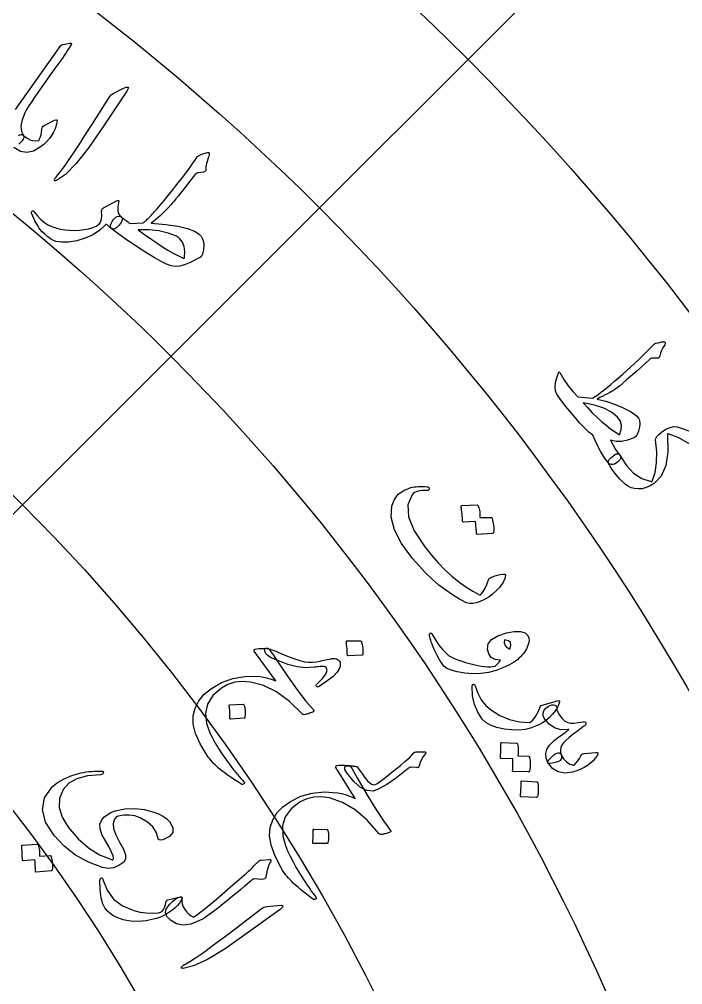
# Model space of a CAD drawing. Header units: millimetres. Extents: x -65 to 65, y -65 to 84.
# Drawn here: x 28 to 42.08, y 17.87 to 38.38 of the extents above; entities that cross this region are included whole.
import ezdxf

# ---------------------------------------------------------------- set-up
doc = ezdxf.new("R2010")
doc.units = ezdxf.units.MM
for name, color, linetype in [('ENGRAVE', 7, 'Continuous'), ('ENGRAVE_FINE', 8, 'Continuous'), ('GUIDE', 3, 'Continuous'), ('TEXT', 5, 'Continuous')]:
    doc.layers.add(name, color=color, linetype=linetype)

msp = doc.modelspace()

# ---------------------------------------------------------------- linework, layer by layer
at = {"layer": 'ENGRAVE'}
for radius in [57.525, 48.6086, 39.6922, 30.7759]:
    msp.add_circle((0, 0), radius, dxfattribs=at)
at = {"layer": 'ENGRAVE_FINE'}
for points in [[(40.6763, 40.6763), (34.3715, 34.3715)], [(34.3715, 34.3715), (28.0667, 28.0667)], [(28.0667, 28.0667), (21.7618, 21.7618)]]:
    msp.add_lwpolyline(points, dxfattribs=at)
for radius in [53.0668, 44.1504, 35.2341]:
    msp.add_circle((0, 0), radius, dxfattribs=at)
at = {"layer": 'GUIDE'}
msp.add_circle((0, 0), 59.475, dxfattribs=at)
at = {"layer": 'TEXT'}
for points in [[(27.9149, 36.46), (28.8622, 37.8023), (28.876, 37.8188), (28.8888, 37.831), (28.9007, 37.8388), (28.9116, 37.8421), (29.0731, 37.8736), (29.0948, 37.8744), (29.1056, 37.8681), (29.1057, 37.8546), (29.0949, 37.834), (29.0702, 37.7956), (29.0432, 37.7537), (29.0139, 37.7085), (28.9823, 37.66), (28.9481, 37.6083), (28.9107, 37.5539), (28.8703, 37.4967), (28.8269, 37.4366), (28.6753, 37.2245), (28.5417, 37.0359), (28.4261, 36.8709), (28.3286, 36.7294), (28.2491, 36.6118), (28.1876, 36.5184), (28.1441, 36.449), (28.1187, 36.4039), (28.0577, 36.2432), (28.0317, 36.1068), (28.0407, 35.9948), (28.0848, 35.9069), (28.0848, 35.9069), (28.0931, 35.8869), (28.0907, 35.862), (28.0777, 35.8323), (28.054, 35.7976), (27.9892, 35.7237)], [(27.9805, 35.9091), (28.0038, 35.9262), (28.0277, 35.9332), (28.0417, 35.932), (28.0554, 35.9277), (28.0688, 35.92), (28.082, 35.9092), (28.1623, 35.8502), (28.2429, 35.8127), (28.324, 35.7966), (28.4055, 35.8019), (28.4103, 35.8036), (28.4145, 35.8075), (28.4182, 35.8136), (28.4213, 35.8218), (28.442, 35.8707), (28.4579, 35.9246), (28.4689, 35.9834), (28.4752, 36.0472), (28.4789, 36.0702), (28.4882, 36.09), (28.503, 36.1066), (28.5234, 36.12), (28.5234, 36.12), (28.7428, 36.2329), (28.7699, 36.2429), (28.7879, 36.2399), (28.7968, 36.2239), (28.7965, 36.1949), (28.7795, 36.1208), (28.7548, 36.0491), (28.7226, 35.9796), (28.6829, 35.9123), (28.6351, 35.8471), (28.579, 35.7837), (28.5145, 35.722), (28.4416, 35.6621), (28.2982, 35.5776), (28.1572, 35.5479), (28.0182, 35.5728), (27.8811, 35.6522)], [(42.3083, 29.3092), (41.983, 29.4916), (41.7705, 29.5704), (41.7628, 29.5705), (41.7578, 29.5674), (41.7555, 29.5613), (41.7558, 29.552), (41.7634, 29.1888), (41.7201, 28.8968), (41.6273, 28.6758), (41.4862, 28.5253), (41.394, 28.469), (41.3058, 28.4295), (41.2217, 28.4068), (41.1416, 28.4009), (41.0618, 28.4088), (40.9898, 28.4278), (40.9257, 28.458), (40.8694, 28.4994), (40.749, 28.6128), (40.6477, 28.7269), (40.5656, 28.8417), (40.5026, 28.9575), (40.4987, 28.9777), (40.5034, 28.9992), (40.5166, 29.0219), (40.5384, 29.0458), (40.5654, 29.0703), (40.5892, 29.0911), (40.6097, 29.108), (40.6271, 29.1212), (40.6533, 29.1375), (40.6769, 29.147), (40.6979, 29.1498), (40.7164, 29.1458), (40.728, 29.141), (40.7384, 29.133), (40.7477, 29.1217), (40.7559, 29.1072), (40.7559, 29.1072), (40.8869, 28.8971), (41.0399, 28.7363), (41.2155, 28.6246), (41.4142, 28.5617), (41.4207, 28.5612), (41.4265, 28.5623), (41.4318, 28.565), (41.4365, 28.5692), (41.497, 28.7533), (41.5289, 28.9602), (41.5319, 29.1901), (41.5056, 29.4427), (41.5105, 29.4761), (41.5336, 29.5145), (41.575, 29.5579), (41.6345, 29.6062), (41.727, 29.6689), (41.8132, 29.7092), (41.8933, 29.7268), (41.9672, 29.7218), (42.2972, 29.6074)]]:
    msp.add_lwpolyline(points, dxfattribs=at)
for points in [[(30.1966, 36.9092), (30.2669, 36.9383), (30.3042, 36.9381), (30.3085, 36.9088), (30.2797, 36.8504), (29.7816, 36.1104), (29.4734, 35.6582), (29.2046, 35.3156), (28.9761, 35.0819), (28.7883, 34.9566), (28.768, 34.9505), (28.7538, 34.9498), (28.7459, 34.9546), (28.7442, 34.9648), (28.7461, 34.977), (28.7514, 34.9905), (28.7601, 35.0053), (28.7722, 35.0215), (28.8719, 35.1427), (28.972, 35.2759), (29.0725, 35.4211), (29.1734, 35.5783), (29.2004, 35.6188), (29.2723, 35.7292), (29.389, 35.9095), (29.5501, 36.1598), (29.9015, 36.7197), (29.9221, 36.7479), (29.9438, 36.7717), (29.9668, 36.791), (29.9909, 36.8058)], [(31.9902, 35.5514), (32.0031, 35.5523), (32.0132, 35.5515), (32.0204, 35.5489), (32.0248, 35.5446), (32.0281, 35.5374), (32.0293, 35.5284), (32.0282, 35.5178), (32.025, 35.5054), (32.01, 35.4531), (31.9965, 35.4042), (31.9845, 35.3589), (31.974, 35.317), (31.9656, 35.2788), (31.9596, 35.2445), (31.9562, 35.214), (31.9552, 35.1873), (31.9533, 35.1664), (31.9446, 35.1505), (31.929, 35.1396), (31.9065, 35.1337), (31.7902, 35.1168), (31.7726, 35.1116), (31.756, 35.1026), (31.7402, 35.0897), (31.7253, 35.0729), (31.6196, 34.938), (31.526, 34.8194), (31.4448, 34.7173), (31.3758, 34.6316), (31.3192, 34.5618), (31.2749, 34.5078), (31.243, 34.4695), (31.2234, 34.4469), (31.1635, 34.382), (31.1054, 34.3215), (31.0492, 34.2654), (30.9949, 34.2138), (30.9426, 34.1664), (30.8925, 34.1231), (30.8447, 34.084), (30.7991, 34.0489), (31.1083, 34.0224), (31.3641, 33.9842), (31.5662, 33.9353), (31.7143, 33.8764), (31.7731, 33.8424), (31.8206, 33.8064), (31.8569, 33.7685), (31.882, 33.7287), (31.9059, 33.6605), (31.9143, 33.5807), (31.9071, 33.4893), (31.8843, 33.3865), (31.8755, 33.3651), (31.8609, 33.3449), (31.8405, 33.3259), (31.8143, 33.308), (31.7113, 33.2523), (31.6072, 33.205), (31.5021, 33.1662), (31.3959, 33.1358), (31.3143, 33.1288), (31.2221, 33.143), (31.1191, 33.1783), (31.0053, 33.2345), (30.8615, 33.3185), (30.7206, 33.4037), (30.5826, 33.4901), (30.4475, 33.5776), (30.3156, 33.6664), (30.1872, 33.7566), (30.0622, 33.8481), (29.9407, 33.941), (29.9311, 33.9561), (29.9291, 33.9778), (29.9347, 34.0061), (29.9478, 34.041), (29.9673, 34.0808), (29.99, 34.1161), (30.0158, 34.1468), (30.0447, 34.1729), (30.0746, 34.1916), (30.1032, 34.1999), (30.1305, 34.1979), (30.1565, 34.1856), (30.1854, 34.1628), (30.213, 34.1416), (30.2395, 34.1222), (30.2647, 34.1043), (30.2884, 34.0878), (30.3102, 34.0723), (30.3303, 34.0578), (30.3485, 34.0443), (30.6295, 34.0554), (30.6365, 34.0605), (30.6452, 34.0675), (30.6556, 34.0763), (30.6676, 34.0869), (30.6813, 34.0994), (30.6967, 34.1138), (30.7137, 34.13), (30.7324, 34.1481), (30.7524, 34.168), (30.7735, 34.1897), (30.7956, 34.2132), (30.8187, 34.2386), (30.8429, 34.2654), (30.8681, 34.2935), (30.8944, 34.3227), (30.9218, 34.3531), (30.9523, 34.3877), (30.9883, 34.4297), (31.0296, 34.4791), (31.0763, 34.5358), (31.1281, 34.5995), (31.1847, 34.6699), (31.2459, 34.747), (31.312, 34.8308), (31.458, 35.0171), (31.572, 35.166), (31.6539, 35.2772), (31.7038, 35.3507), (31.7345, 35.3993), (31.7585, 35.4356), (31.7759, 35.4595), (31.7866, 35.4712), (31.8151, 35.4858), (31.8425, 35.499), (31.8689, 35.5106), (31.8942, 35.5207), (31.9189, 35.5296), (31.9431, 35.5377), (31.9669, 35.545), (31.9902, 35.5514)], [(29.784, 34.3764), (30.0584, 34.5221), (30.0829, 34.5314), (30.0994, 34.532), (30.1078, 34.5241), (30.1081, 34.5076), (30.0975, 34.4495), (30.091, 34.3975), (30.0884, 34.3515), (30.09, 34.3116), (30.098, 34.275), (30.1122, 34.2415), (30.1326, 34.2108), (30.1592, 34.1832), (30.1809, 34.1507), (30.1813, 34.1105), (30.1603, 34.0624), (30.1181, 34.0067), (30.0675, 33.9576), (30.0216, 33.93), (29.9802, 33.9236), (29.9434, 33.9386), (29.9209, 33.9566), (29.8986, 33.9756), (29.8766, 33.9956), (29.8549, 34.0165), (29.8501, 34.0188), (29.8439, 34.0188), (29.8363, 34.0165), (29.8271, 34.0119), (29.6997, 33.8956), (29.555, 33.801), (29.3932, 33.7279), (29.2144, 33.6759), (29.0405, 33.6464), (28.8932, 33.6408), (28.7724, 33.6593), (28.6778, 33.7021), (28.6015, 33.7572), (28.5354, 33.8121), (28.4796, 33.8671), (28.4341, 33.9222), (28.4141, 33.9519), (28.3935, 33.9846), (28.3721, 34.0201), (28.35, 34.0586), (28.3276, 34.1002), (28.3053, 34.1451), (28.2833, 34.1934), (28.2613, 34.245), (28.2554, 34.2575), (28.2525, 34.2688), (28.2525, 34.2787), (28.2554, 34.2875), (28.2611, 34.2978), (28.2673, 34.3047), (28.2742, 34.3081), (28.2816, 34.3082), (28.2901, 34.3068), (28.2978, 34.303), (28.3048, 34.297), (28.311, 34.2887), (28.3813, 34.2004), (28.4536, 34.1256), (28.5279, 34.0641), (28.6042, 34.016), (28.6874, 33.9774), (28.7745, 33.9464), (28.8654, 33.9227), (28.9604, 33.9066), (29.0593, 33.8975), (29.1623, 33.8951), (29.2694, 33.8996), (29.3806, 33.9107), (29.4728, 33.9288), (29.5557, 33.9542), (29.6294, 33.9871), (29.6938, 34.0274), (29.7223, 34.0699), (29.7404, 34.131), (29.748, 34.2109), (29.745, 34.3095), (29.7465, 34.3289), (29.7534, 34.3465), (29.766, 34.3624), (29.784, 34.3764)], [(31.3984, 33.7252), (31.3844, 33.7372), (31.3692, 33.7485), (31.3528, 33.7592), (31.3351, 33.7692), (31.1565, 33.8389), (30.9613, 33.8855), (30.7496, 33.9088), (30.5217, 33.9086), (30.6574, 33.8074), (30.7883, 33.7134), (30.9144, 33.6267), (31.0358, 33.5474), (31.1528, 33.4756), (31.2656, 33.4116), (31.3741, 33.3554), (31.4785, 33.3071), (31.4889, 33.3033), (31.4965, 33.3038), (31.5015, 33.3088), (31.5038, 33.3181), (31.5128, 33.4411), (31.4982, 33.55), (31.46, 33.6447), (31.3984, 33.7252)], [(40.1769, 29.5438), (40.1386, 29.57), (40.0969, 29.6035), (40.0517, 29.6444), (40.0029, 29.6925), (39.9504, 29.7477), (39.8936, 29.8096), (39.8327, 29.8783), (39.7674, 29.9537), (39.6033, 30.1518), (39.4837, 30.3056), (39.409, 30.4158), (39.3797, 30.4827), (39.3749, 30.5694), (39.3839, 30.6625), (39.4067, 30.7619), (39.4432, 30.8679), (39.4513, 30.8821), (39.4594, 30.8877), (39.4676, 30.8847), (39.4759, 30.8731), (39.5599, 30.7267), (39.6511, 30.5925), (39.7495, 30.4705), (39.8552, 30.3607), (40.17, 30.3294), (40.2206, 30.3627), (40.2765, 30.4023), (40.3377, 30.4481), (40.4043, 30.5003), (40.476, 30.5583), (40.5526, 30.6219), (40.6342, 30.691), (40.7206, 30.7656), (40.8098, 30.8438), (40.8971, 30.9215), (40.9823, 30.9989), (41.0656, 31.0758), (41.1468, 31.1522), (41.2257, 31.228), (41.3022, 31.3031), (41.3765, 31.3776), (41.483, 31.4877), (41.5105, 31.4958), (41.5371, 31.5031), (41.5628, 31.5094), (41.5878, 31.5148), (41.6118, 31.5195), (41.6347, 31.5237), (41.6565, 31.5272), (41.6772, 31.5302), (41.6862, 31.5299), (41.6944, 31.5275), (41.7017, 31.5228), (41.7082, 31.5159), (41.7129, 31.5056), (41.713, 31.4934), (41.7086, 31.4793), (41.6995, 31.4633), (41.6609, 31.3994), (41.6312, 31.3398), (41.6104, 31.2843), (41.5986, 31.2331), (41.5923, 31.2089), (41.5805, 31.1914), (41.5631, 31.1807), (41.5402, 31.1767), (41.4379, 31.1787), (41.4213, 31.1784), (41.4059, 31.1744), (41.3918, 31.1666), (41.379, 31.1552), (41.1048, 30.9062), (40.8905, 30.7168), (40.7365, 30.5866), (40.6428, 30.5155), (40.6101, 30.494), (40.573, 30.4717), (40.5316, 30.4483), (40.4859, 30.424), (40.4362, 30.3984), (40.3826, 30.3711), (40.3253, 30.3422), (40.2641, 30.3117), (40.4525, 30.2638), (40.6318, 30.2046), (40.8017, 30.1342), (40.9623, 30.0527), (41.0404, 30.0042), (41.0998, 29.956), (41.1404, 29.9081), (41.1622, 29.8607), (41.173, 29.788), (41.1671, 29.7109), (41.1445, 29.6294), (41.1051, 29.5435), (41.0934, 29.527), (41.0774, 29.5116), (41.0573, 29.4972), (41.033, 29.4837), (40.9079, 29.4349), (40.7858, 29.4109), (40.6666, 29.4115), (40.5504, 29.4367), (40.6047, 29.3302), (40.6573, 29.2393), (40.7083, 29.1641), (40.7578, 29.1046), (40.7688, 29.0871), (40.7704, 29.0674), (40.7628, 29.0455), (40.7459, 29.0214), (40.7055, 28.9799), (40.6673, 28.9498), (40.6315, 28.9311), (40.5979, 28.9238), (40.5688, 28.9233), (40.5464, 28.9252), (40.5307, 28.9295), (40.5218, 28.9361), (40.4245, 29.0636), (40.3347, 29.2073), (40.2522, 29.3673), (40.1769, 29.5438)], [(40.7005, 29.9247), (40.5734, 30.0303), (40.4088, 30.1171), (40.207, 30.1849), (39.9681, 30.2332), (40.0656, 30.1237), (40.1628, 30.0212), (40.2598, 29.9258), (40.3568, 29.8373), (40.4533, 29.7558), (40.5493, 29.6815), (40.6448, 29.6143), (40.7397, 29.5542), (40.7759, 29.6621), (40.7813, 29.7599), (40.7562, 29.8475), (40.7005, 29.9247)], [(38.3155, 26.5369), (38.3044, 26.4992), (38.2895, 26.4614), (38.2708, 26.4235), (38.2483, 26.3856), (38.2222, 26.3477), (38.1926, 26.3099), (38.1596, 26.2724), (38.1232, 26.235), (38.046, 26.1658), (37.9638, 26.1054), (37.8767, 26.0538), (37.7847, 26.0108), (37.6969, 25.9811), (37.6191, 25.9669), (37.5515, 25.9684), (37.494, 25.9855), (37.3444, 26.0621), (37.1965, 26.1503), (37.0504, 26.2501), (36.9059, 26.3615), (36.7631, 26.4847), (36.6225, 26.62), (36.4837, 26.7674), (36.3467, 26.9269), (36.1146, 27.2442), (35.9637, 27.5348), (35.8946, 27.8006), (35.908, 28.0423), (35.9596, 28.1781), (36.0435, 28.288), (36.16, 28.3719), (36.3091, 28.4294), (36.3448, 28.4373), (36.3826, 28.4436), (36.4225, 28.4483), (36.4645, 28.4514), (36.5085, 28.4529), (36.5547, 28.4528), (36.6029, 28.4511), (36.6532, 28.4478), (36.6685, 28.4454), (36.6809, 28.4403), (36.6903, 28.4322), (36.6967, 28.4213), (36.6994, 28.4126), (36.6991, 28.4034), (36.6958, 28.3936), (36.6895, 28.3833), (36.6823, 28.3751), (36.6736, 28.3698), (36.6632, 28.3673), (36.6512, 28.3675), (36.6029, 28.3697), (36.5554, 28.3684), (36.5089, 28.3637), (36.4632, 28.3557), (36.4232, 28.3433), (36.3885, 28.3263), (36.359, 28.3048), (36.3348, 28.2788), (36.2423, 28.0636), (36.2579, 27.8078), (36.3803, 27.5105), (36.6085, 27.1701), (36.7491, 26.9943), (36.8909, 26.8324), (37.0341, 26.6842), (37.1788, 26.5499), (37.3254, 26.4291), (37.4742, 26.3218), (37.6252, 26.2279), (37.7785, 26.1474), (37.8315, 26.2023), (37.8802, 26.2775), (37.9246, 26.3732), (37.9646, 26.4894), (37.9711, 26.4967), (37.9858, 26.5064), (38.0088, 26.5186), (38.0401, 26.5331), (38.0438, 26.5338), (38.0469, 26.5345), (38.0493, 26.5354), (38.0511, 26.5364), (38.0958, 26.553), (38.1481, 26.5683), (38.2081, 26.582), (38.2757, 26.5943), (38.2985, 26.5948), (38.3128, 26.5854), (38.3184, 26.5661), (38.3155, 26.5369)], [(38.0094, 27.7981), (38.0158, 27.797), (38.0218, 27.7934), (38.0275, 27.7871), (38.0328, 27.7784), (38.0436, 27.7409), (38.0525, 27.7037), (38.0596, 27.6665), (38.065, 27.6295), (38.0684, 27.5924), (38.07, 27.5547), (38.0696, 27.5165), (38.0673, 27.4779), (38.0647, 27.4688), (38.0597, 27.4621), (38.0525, 27.4578), (38.043, 27.4558), (37.7161, 27.4377), (37.7103, 27.4394), (37.7061, 27.4452), (37.7035, 27.455), (37.7024, 27.4687), (37.7031, 27.4792), (37.7028, 27.4952), (37.7015, 27.5167), (37.6992, 27.5438), (37.696, 27.5769), (37.6918, 27.6161), (37.6867, 27.6615), (37.6807, 27.7131), (37.4256, 27.6988), (37.4165, 27.7), (37.4103, 27.7057), (37.407, 27.7159), (37.4066, 27.7305), (37.4063, 27.7431), (37.4053, 27.7627), (37.4037, 27.7892), (37.4013, 27.8227), (37.398, 27.8635), (37.3935, 27.9121), (37.3876, 27.9683), (37.3805, 28.0323), (37.3814, 28.0402), (37.3842, 28.0455), (37.389, 28.0482), (37.3957, 28.0483), (37.7161, 28.0614), (37.7225, 28.0604), (37.7285, 28.0568), (37.7342, 28.0507), (37.7396, 28.0419), (37.7502, 28.0111), (37.759, 27.9801), (37.7659, 27.9489), (37.7709, 27.9175), (37.7743, 27.886), (37.7762, 27.8546), (37.7766, 27.8233), (37.7756, 27.7921)], [(38.342, 25.3468), (38.5067, 25.376), (38.6375, 25.3759), (38.7342, 25.3466), (38.7967, 25.2881), (38.8175, 25.2396), (38.8221, 25.1827), (38.8103, 25.1174), (38.7823, 25.044), (38.7636, 25.0053), (38.7426, 24.9685), (38.7193, 24.9335), (38.6938, 24.9004), (38.6662, 24.8683), (38.6367, 24.8367), (38.6053, 24.8055), (38.5721, 24.7747), (38.4924, 24.7147), (38.3903, 24.657), (38.2659, 24.6013), (38.1192, 24.5476), (37.9592, 24.5045), (37.7949, 24.4803), (37.6263, 24.4751), (37.4534, 24.4884), (37.2927, 24.5151), (37.1654, 24.5489), (37.0715, 24.5902), (37.0109, 24.6392), (36.9654, 24.7001), (36.9188, 24.7738), (36.8709, 24.8605), (36.8216, 24.9601), (36.798, 25.0115), (36.7773, 25.0599), (36.7594, 25.1053), (36.7443, 25.1475), (36.7317, 25.1866), (36.7209, 25.2225), (36.7121, 25.2552), (36.7051, 25.2847), (36.7034, 25.3039), (36.7055, 25.3192), (36.7114, 25.3307), (36.7209, 25.3383), (36.7341, 25.3408), (36.7458, 25.3373), (36.7561, 25.3281), (36.7648, 25.313), (36.8304, 25.1934), (36.9044, 25.0832), (36.9869, 24.9825), (37.0779, 24.8912), (37.11, 24.8657), (37.1501, 24.8404), (37.1981, 24.8153), (37.2541, 24.7905), (37.3181, 24.7658), (37.3901, 24.7413), (37.4701, 24.7168), (37.558, 24.6924), (37.6469, 24.6701), (37.7296, 24.652), (37.8062, 24.6383), (37.8767, 24.6289), (37.941, 24.6242), (37.9994, 24.6245), (38.0517, 24.63), (38.0981, 24.6405), (38.1496, 24.685), (38.1862, 24.721), (38.2079, 24.7484), (38.2146, 24.7672), (38.1022, 24.7811), (38.0184, 24.8247), (37.9631, 24.8979), (37.9362, 25.0011), (37.9519, 25.1114), (38.0246, 25.2059), (38.1545, 25.2845), (38.342, 25.3468)], [(35.2391, 25.1761), (35.2448, 25.175), (35.2502, 25.1716), (35.2552, 25.1659), (35.2599, 25.1579), (35.2772, 25.09), (35.2876, 25.0218), (35.291, 24.9535), (35.2876, 24.8851), (35.2853, 24.8771), (35.2814, 24.8715), (35.2758, 24.8683), (35.2684, 24.8675), (34.9779, 24.8543), (34.9697, 24.8557), (34.9642, 24.861), (34.9614, 24.8702), (34.9612, 24.8833), (34.961, 24.8947), (34.9603, 24.9124), (34.959, 24.9363), (34.9572, 24.9665), (34.9546, 25.0034), (34.951, 25.0472), (34.9462, 25.0981), (34.9404, 25.1559), (34.9404, 25.1641), (34.9424, 25.1696), (34.9463, 25.1725), (34.9522, 25.1726)], [(38.4107, 24.9977), (38.4358, 25.0778), (38.4257, 25.1371), (38.3804, 25.1757), (38.3, 25.1932), (38.2938, 25.1318), (38.3101, 25.0788), (38.3491, 25.0341), (38.4107, 24.9977)], [(33.4543, 24.7712), (33.6878, 24.428), (33.8957, 24.1359), (34.0794, 23.8954), (34.2401, 23.7071), (34.2452, 23.7014), (34.2485, 23.6957), (34.2501, 23.69), (34.2499, 23.6844), (34.2481, 23.6791), (34.2446, 23.6744), (34.2395, 23.6702), (34.2328, 23.6667), (34.205, 23.6552), (34.1793, 23.6449), (34.1557, 23.6358), (34.1343, 23.6279), (34.1149, 23.6213), (34.0976, 23.6158), (34.0824, 23.6115), (34.0694, 23.6085), (34.047, 23.6057), (34.0281, 23.6072), (34.0125, 23.6131), (34.0003, 23.6232), (33.732, 23.8883), (33.4587, 24.0891), (33.1817, 24.2259), (32.902, 24.299), (32.7294, 24.3118), (32.5693, 24.2945), (32.4217, 24.2476), (32.2863, 24.1714), (32.1042, 24.0112), (31.9915, 23.8326), (31.9477, 23.6359), (31.9722, 23.421), (32.0032, 23.3233), (32.0441, 23.2212), (32.0948, 23.1145), (32.1554, 23.0032), (32.2254, 22.8872), (32.3046, 22.7665), (32.393, 22.641), (32.4904, 22.5106), (32.5261, 22.4649), (32.5616, 22.4203), (32.5967, 22.3766), (32.6316, 22.3338), (32.6661, 22.2924), (32.6998, 22.2525), (32.7329, 22.2143), (32.7652, 22.1776), (32.7742, 22.1658), (32.7768, 22.1548), (32.773, 22.1446), (32.7628, 22.1352), (32.749, 22.1272), (32.7369, 22.1232), (32.7265, 22.1231), (32.7178, 22.127), (32.6374, 22.1771), (32.5625, 22.2252), (32.4931, 22.2714), (32.4292, 22.3157), (32.3708, 22.3578), (32.3179, 22.3975), (32.2703, 22.4349), (32.2283, 22.47), (32.1911, 22.5046), (32.1556, 22.5388), (32.1219, 22.5725), (32.0898, 22.6058), (32.0597, 22.639), (32.0318, 22.6726), (32.006, 22.7065), (31.9824, 22.7408), (31.8358, 22.9855), (31.7374, 23.2073), (31.6877, 23.4069), (31.6871, 23.5848), (31.7297, 23.7482), (31.8086, 23.8996), (31.9242, 24.0391), (32.0766, 24.1663), (32.2916, 24.2898), (32.5269, 24.3742), (32.7826, 24.4187), (33.0589, 24.4228), (33.1511, 24.4121), (33.246, 24.3927), (33.3436, 24.3647), (33.444, 24.3279), (32.986, 24.956), (32.9811, 24.9758), (32.988, 24.9908), (33.0065, 25.001), (33.0367, 25.0065), (33.0843, 25.0097), (33.1272, 25.0123), (33.1654, 25.0144), (33.199, 25.016), (33.2278, 25.017), (33.2516, 25.0172), (33.2704, 25.0166), (33.2842, 25.0154), (33.2983, 24.9997), (33.3314, 24.9538), (33.3835, 24.8776), (33.4543, 24.7712)], [(33.2016, 25.018), (33.2311, 25.0161), (33.2621, 25.0119), (33.2947, 25.0053), (33.3288, 24.9963), (33.3646, 24.9849), (33.4022, 24.9714), (33.4417, 24.9557), (33.4831, 24.9377), (33.6684, 24.8589), (33.8246, 24.7981), (33.9518, 24.7558), (34.05, 24.7323), (34.1373, 24.7221), (34.2225, 24.7208), (34.3056, 24.7284), (34.3867, 24.7451), (34.4259, 24.7552), (34.4636, 24.7643), (34.4997, 24.7726), (34.5341, 24.78), (34.5666, 24.7864), (34.5966, 24.7917), (34.6241, 24.796), (34.6491, 24.7993), (34.6953, 24.8001), (34.7344, 24.7921), (34.7663, 24.7754), (34.7911, 24.7501), (34.8065, 24.719), (34.8122, 24.6827), (34.8084, 24.6412), (34.7949, 24.5944), (34.7456, 24.5133), (34.6569, 24.4212), (34.5286, 24.318), (34.3609, 24.2037), (34.3447, 24.1948), (34.3305, 24.1922), (34.3182, 24.196), (34.3079, 24.2062), (34.3017, 24.2198), (34.302, 24.234), (34.3088, 24.2488), (34.3221, 24.2642), (34.4342, 24.3743), (34.5035, 24.4679), (34.5302, 24.5451), (34.5143, 24.6057), (34.5034, 24.6164), (34.4881, 24.6244), (34.4682, 24.6297), (34.4439, 24.6322), (34.4307, 24.6317), (34.4148, 24.6306), (34.396, 24.629), (34.3743, 24.6269), (34.3499, 24.6243), (34.3225, 24.6211), (34.2924, 24.6174), (34.2594, 24.6131), (34.0821, 24.6008), (33.894, 24.621), (33.6949, 24.6733), (33.4846, 24.7573), (33.4824, 24.7582), (33.4759, 24.761), (33.465, 24.7655), (33.4498, 24.7718), (33.4302, 24.78), (33.4063, 24.7899), (33.3781, 24.8016), (33.3455, 24.8151), (33.2843, 24.8493), (33.24, 24.8944), (33.2125, 24.9506), (33.2016, 25.018)], [(37.6088, 24.2022), (37.6092, 24.2155), (37.6113, 24.2269), (37.6152, 24.2362), (37.621, 24.2436), (37.6267, 24.2481), (37.6336, 24.2507), (37.6418, 24.2515), (37.6511, 24.2504), (37.658, 24.2475), (37.6641, 24.2419), (37.6691, 24.2336), (37.6733, 24.2226), (37.7303, 24.0634), (37.8036, 23.9256), (37.8933, 23.8093), (37.9997, 23.7141), (38.2005, 23.5886), (38.405, 23.5012), (38.6135, 23.452), (38.8263, 23.4412), (38.8301, 23.4415), (38.8333, 23.4418), (38.8361, 23.4421), (38.8384, 23.4423), (38.8403, 23.4425), (38.8422, 23.443), (38.8439, 23.4436), (38.8455, 23.4445), (38.902, 23.4919), (38.9568, 23.5651), (39.0096, 23.6641), (39.0604, 23.7891), (39.0647, 23.7951), (39.0689, 23.7995), (39.073, 23.8023), (39.0771, 23.8035), (39.4476, 23.9056), (39.4654, 23.9028), (39.4679, 23.8807), (39.4552, 23.8392), (39.427, 23.7785), (39.3788, 23.6957), (39.3182, 23.6167), (39.2452, 23.5415), (39.1599, 23.4701), (39.1084, 23.4353), (39.0398, 23.3992), (38.954, 23.3616), (38.8512, 23.3226), (38.7336, 23.2923), (38.6004, 23.2789), (38.4518, 23.2822), (38.2877, 23.302), (38.132, 23.3354), (38.0034, 23.3813), (37.9018, 23.4398), (37.8272, 23.5112), (37.7307, 23.6594), (37.6623, 23.8237), (37.6217, 24.0045), (37.6088, 24.2022)], [(32.7473, 23.8289), (32.7529, 23.8281), (32.7581, 23.825), (32.7629, 23.8198), (32.7674, 23.8123), (32.7827, 23.7479), (32.7913, 23.6831), (32.7932, 23.6179), (32.7883, 23.5523), (32.7859, 23.5446), (32.7819, 23.5391), (32.7764, 23.5358), (32.7692, 23.5348), (32.4847, 23.5107), (32.4768, 23.5117), (32.4715, 23.5165), (32.469, 23.5252), (32.4691, 23.5378), (32.4691, 23.5487), (32.4688, 23.5655), (32.4682, 23.5884), (32.4671, 23.6172), (32.4654, 23.6524), (32.4628, 23.6942), (32.4593, 23.7427), (32.4549, 23.7978), (32.4551, 23.8057), (32.4572, 23.8111), (32.4611, 23.8139), (32.4668, 23.8143)], [(40.0241, 23.4335), (40.0268, 23.4163), (40.0228, 23.3999), (40.0119, 23.3843), (39.9943, 23.3695), (39.9818, 23.3597), (39.9644, 23.3462), (39.942, 23.329), (39.9147, 23.3082), (39.8827, 23.2838), (39.8461, 23.256), (39.8049, 23.2247), (39.7592, 23.19), (39.6726, 23.1227), (39.6034, 23.0615), (39.5517, 23.0063), (39.5174, 22.9571), (39.496, 22.9091), (39.4863, 22.859), (39.4882, 22.8068), (39.5017, 22.7526), (39.5122, 22.7008), (39.5032, 22.6591), (39.4748, 22.6275), (39.4271, 22.6061), (39.3448, 22.5837), (39.2831, 22.573), (39.2418, 22.574), (39.2209, 22.5867), (39.1803, 22.6841), (39.1726, 22.7786), (39.1979, 22.8702), (39.2562, 22.959), (39.2777, 22.9818), (39.3009, 23.0054), (39.3261, 23.0299), (39.3531, 23.0552), (39.3824, 23.0812), (39.4145, 23.1074), (39.4492, 23.1339), (39.4867, 23.1607), (39.5234, 23.1863), (39.5559, 23.2092), (39.5843, 23.2293), (39.6084, 23.2468), (39.6281, 23.2611), (39.6431, 23.2719), (39.6533, 23.2791), (39.6588, 23.2827), (39.6613, 23.2844), (39.6626, 23.286), (39.6627, 23.2874), (39.6616, 23.2886), (39.6591, 23.2895), (39.6551, 23.2899), (39.6494, 23.29), (39.6421, 23.2897), (39.4923, 23.2864), (39.36, 23.3239), (39.2447, 23.402), (39.1464, 23.5209), (39.1194, 23.5803), (39.1156, 23.6369), (39.1351, 23.6909), (39.1779, 23.7422), (39.2234, 23.7777), (39.2658, 23.8018), (39.305, 23.8144), (39.3411, 23.8156), (39.3711, 23.8083), (39.3923, 23.7957), (39.4045, 23.7776), (39.4078, 23.7542), (39.4067, 23.7315), (39.4075, 23.7126), (39.4102, 23.6976), (39.4148, 23.6863), (39.4657, 23.5944), (39.5211, 23.5227), (39.5813, 23.4711), (39.6462, 23.4396), (39.6973, 23.4289), (39.7686, 23.4284), (39.8601, 23.4381), (39.9719, 23.458), (39.9901, 23.4605), (40.0049, 23.4572), (40.0162, 23.4482), (40.0241, 23.4335)], [(38.8106, 22.723), (38.8168, 22.7215), (38.8223, 22.7175), (38.8271, 22.7111), (38.8312, 22.7022), (38.8373, 22.6653), (38.8416, 22.6287), (38.8442, 22.5923), (38.8449, 22.5563), (38.8439, 22.5202), (38.8409, 22.4838), (38.836, 22.4471), (38.8291, 22.41), (38.8254, 22.4015), (38.8197, 22.3954), (38.8121, 22.3918), (38.8026, 22.3907), (38.4795, 22.3989), (38.474, 22.401), (38.4706, 22.4069), (38.4692, 22.4165), (38.4698, 22.4299), (38.4717, 22.4399), (38.4734, 22.4553), (38.4747, 22.4762), (38.4757, 22.5025), (38.4765, 22.5345), (38.4771, 22.5726), (38.4776, 22.6168), (38.4779, 22.667), (38.2258, 22.6732), (38.2171, 22.6751), (38.2117, 22.6811), (38.2097, 22.6911), (38.2111, 22.7052), (38.2122, 22.7174), (38.2136, 22.7363), (38.2152, 22.762), (38.217, 22.7945), (38.2186, 22.8341), (38.22, 22.8812), (38.221, 22.9359), (38.2217, 22.9981), (38.2235, 23.0056), (38.2269, 23.0105), (38.2319, 23.0127), (38.2385, 23.0123), (38.5544, 22.9999), (38.5606, 22.9984), (38.5661, 22.9944), (38.5709, 22.9881), (38.5751, 22.9792), (38.5818, 22.9487), (38.5867, 22.9181), (38.5897, 22.8875), (38.5909, 22.8568), (38.5905, 22.8262), (38.5886, 22.7958), (38.5852, 22.7656), (38.5805, 22.7356)], [(35.5891, 22.1397), (35.664, 22.1948), (35.7421, 22.2536), (35.8236, 22.3163), (35.9083, 22.3828), (35.9967, 22.4535), (36.0887, 22.5288), (36.1845, 22.6088), (36.2841, 22.6934), (36.3748, 22.7973), (36.3893, 22.8069), (36.4044, 22.8139), (36.4201, 22.8183), (36.4365, 22.8202), (36.4453, 22.8206), (36.4571, 22.8208), (36.4719, 22.8206), (36.4898, 22.8201), (36.5108, 22.8195), (36.535, 22.8192), (36.5623, 22.8191), (36.5928, 22.8193), (36.603, 22.819), (36.6118, 22.8163), (36.6192, 22.8113), (36.6252, 22.8039), (36.6279, 22.7965), (36.6272, 22.7884), (36.6232, 22.7797), (36.6157, 22.7704), (36.574, 22.7174), (36.5387, 22.6577), (36.51, 22.5913), (36.4877, 22.5183), (36.4806, 22.499), (36.4694, 22.4865), (36.4541, 22.4807), (36.4346, 22.4816), (36.3185, 22.4918), (36.3058, 22.4905), (36.2911, 22.4856), (36.2744, 22.4769), (36.2557, 22.4646), (36.007, 22.2675), (35.7991, 22.1221), (35.6323, 22.0281), (35.5068, 21.9853), (35.3786, 21.993), (35.2433, 22.0596), (35.1006, 22.1847), (34.9498, 22.3682), (34.9066, 22.4444), (34.9063, 22.4955), (34.9489, 22.5215), (35.0346, 22.5224), (35.047, 22.5208), (35.059, 22.5193), (35.0708, 22.5179), (35.0824, 22.5165), (35.0936, 22.5152), (35.1046, 22.5139), (35.1153, 22.5127), (35.1257, 22.5116), (35.1475, 22.5063), (35.1673, 22.4959), (35.1851, 22.4804), (35.201, 22.4597), (35.2665, 22.3634), (35.3278, 22.2808), (35.385, 22.2119), (35.4381, 22.1566), (35.4741, 22.1291), (35.5112, 22.1171), (35.5496, 22.1206), (35.5891, 22.1397)], [(39.99, 22.7824), (40.2357, 22.8048), (40.2646, 22.8038), (40.2802, 22.7943), (40.2824, 22.7761), (40.2712, 22.7494), (40.2277, 22.6871), (40.1779, 22.6298), (40.122, 22.5775), (40.0599, 22.5301), (39.9912, 22.4875), (39.9154, 22.4498), (39.8324, 22.4169), (39.7424, 22.3886), (39.5778, 22.3641), (39.4359, 22.3895), (39.3164, 22.4647), (39.2191, 22.5898), (39.2201, 22.6112), (39.2408, 22.6446), (39.2814, 22.6899), (39.3416, 22.7472), (39.3763, 22.7737), (39.4076, 22.7906), (39.4357, 22.7977), (39.4604, 22.7952), (39.4729, 22.7889), (39.484, 22.7797), (39.4936, 22.7676), (39.5017, 22.7526), (39.5541, 22.6678), (39.6148, 22.6028), (39.6838, 22.5574), (39.7614, 22.5318), (39.7665, 22.5316), (39.7719, 22.5336), (39.7775, 22.5378), (39.7835, 22.5443), (39.821, 22.5819), (39.856, 22.6259), (39.8883, 22.6763), (39.918, 22.733), (39.9301, 22.753), (39.9462, 22.7678), (39.9661, 22.7776), (39.99, 22.7824)], [(30.9359, 20.9943), (30.9015, 21.1143), (30.828, 21.2244), (30.7153, 21.324), (30.5637, 21.4128), (30.4481, 21.4551), (30.3312, 21.4753), (30.213, 21.4736), (30.0935, 21.4501), (30.0726, 21.4412), (30.0535, 21.4282), (30.0363, 21.4109), (30.021, 21.3895), (29.991, 21.298), (29.9987, 21.186), (30.0438, 21.0535), (30.1259, 20.9001), (30.2076, 20.7493), (30.25, 20.6284), (30.2535, 20.5376), (30.2182, 20.477), (30.1106, 20.4), (29.9988, 20.3551), (29.8828, 20.3419), (29.7628, 20.3603), (29.4624, 20.4716), (29.1917, 20.6214), (28.95, 20.8104), (28.7362, 21.0392), (28.5542, 21.3265), (28.486, 21.5933), (28.5326, 21.8416), (28.6951, 22.072), (28.8091, 22.1659), (28.949, 22.2471), (29.1149, 22.3151), (29.307, 22.3697), (29.3636, 22.3806), (29.4192, 22.3899), (29.4738, 22.3974), (29.5274, 22.4032), (29.5803, 22.4073), (29.6328, 22.4096), (29.685, 22.4101), (29.7368, 22.4088), (29.7606, 22.405), (29.7753, 22.3967), (29.781, 22.3839), (29.7776, 22.3665), (29.7686, 22.3514), (29.7565, 22.3404), (29.7414, 22.3333), (29.7233, 22.3303), (29.4418, 22.3048), (29.2162, 22.2438), (29.0461, 22.1486), (28.9311, 22.02), (28.8519, 21.829), (28.8431, 21.6315), (28.9041, 21.4268), (29.0348, 21.2142), (29.2427, 20.9713), (29.4641, 20.776), (29.7, 20.6283), (29.9511, 20.5279), (29.9692, 20.5239), (29.9826, 20.5268), (29.9912, 20.5367), (29.995, 20.5536), (29.9873, 20.6064), (29.9566, 20.6861), (29.9026, 20.7927), (29.8251, 20.9258), (29.751, 21.0648), (29.7117, 21.1834), (29.7076, 21.2818), (29.739, 21.3602), (29.7945, 21.4261), (29.8623, 21.482), (29.9423, 21.5279), (30.0346, 21.5636), (30.2348, 21.6074), (30.4413, 21.616), (30.6543, 21.5891), (30.8734, 21.5263), (30.9283, 21.5069), (30.9786, 21.486), (31.0245, 21.4636), (31.0658, 21.4397), (31.1026, 21.4146), (31.135, 21.3886), (31.163, 21.3619), (31.1866, 21.3343), (31.2553, 21.2105), (31.2537, 21.105), (31.1819, 21.0183), (31.0403, 20.9499), (30.9961, 20.9405), (30.964, 20.9447), (30.9439, 20.9627), (30.9359, 20.9943)], [(35.1704, 22.2676), (35.3782, 21.9083), (35.5643, 21.6019), (35.73, 21.3486), (35.8766, 21.1491), (35.8812, 21.143), (35.8841, 21.1371), (35.8853, 21.1313), (35.8847, 21.1257), (35.8825, 21.1206), (35.8787, 21.1161), (35.8733, 21.1123), (35.8663, 21.1093), (35.8378, 21.0999), (35.8114, 21.0915), (35.7872, 21.0841), (35.7652, 21.0778), (35.7454, 21.0726), (35.7278, 21.0684), (35.7123, 21.0653), (35.6991, 21.0632), (35.6766, 21.062), (35.6578, 21.065), (35.6427, 21.0719), (35.6313, 21.0829), (35.383, 21.3668), (35.1251, 21.587), (34.8588, 21.7436), (34.5852, 21.8369), (34.414, 21.8622), (34.253, 21.8567), (34.1023, 21.8207), (33.9618, 21.7545), (33.7685, 21.608), (33.6431, 21.4381), (33.5851, 21.2452), (33.5939, 21.029), (33.6176, 20.9293), (33.651, 20.8245), (33.6938, 20.7144), (33.7461, 20.5989), (33.8075, 20.4782), (33.8777, 20.352), (33.9567, 20.2204), (34.0443, 20.0832), (34.0766, 20.0351), (34.1087, 19.988), (34.1406, 19.9418), (34.1723, 19.8967), (34.2036, 19.8528), (34.2344, 19.8106), (34.2645, 19.77), (34.2942, 19.7311), (34.3022, 19.7187), (34.304, 19.7076), (34.2995, 19.6977), (34.2887, 19.689), (34.2743, 19.6821), (34.2619, 19.679), (34.2516, 19.6796), (34.2432, 19.6841), (34.1666, 19.74), (34.0954, 19.7934), (34.0296, 19.8445), (33.9691, 19.8933), (33.9139, 19.9396), (33.864, 19.9831), (33.8193, 20.0238), (33.7799, 20.0619), (33.7453, 20.0991), (33.7125, 20.1358), (33.6813, 20.1719), (33.6517, 20.2074), (33.6242, 20.2427), (33.5988, 20.2782), (33.5755, 20.314), (33.5545, 20.3499), (33.4261, 20.6046), (33.3441, 20.833), (33.309, 21.0357), (33.3214, 21.2131), (33.3758, 21.373), (33.4656, 21.5183), (33.591, 21.649), (33.7523, 21.7648), (33.9757, 21.8722), (34.2165, 21.9392), (34.4748, 21.965), (34.7506, 21.9489), (34.8418, 21.9316), (34.9351, 21.9054), (35.0304, 21.8703), (35.1278, 21.8262), (34.7168, 22.4861), (34.7134, 22.5061), (34.7213, 22.5206), (34.7405, 22.5295), (34.771, 22.5327), (34.8187, 22.5324), (34.8617, 22.5319), (34.9, 22.5313), (34.9336, 22.5304), (34.9624, 22.5292), (34.9861, 22.5277), (35.0048, 22.5258), (35.0185, 22.5235), (35.0314, 22.5068), (35.0611, 22.4587), (35.1075, 22.3789), (35.1704, 22.2676)], [(38.9852, 22.1814), (38.9913, 22.1798), (38.9967, 22.1758), (39.0014, 22.1693), (39.0055, 22.1604), (39.0146, 22.0865), (39.0161, 22.0129), (39.0099, 21.9398), (38.9962, 21.8671), (38.9926, 21.8587), (38.9875, 21.8531), (38.9808, 21.8501), (38.9727, 21.8498), (38.6516, 21.8586), (38.6429, 21.8607), (38.6376, 21.8668), (38.6358, 21.8768), (38.6375, 21.8909), (38.639, 21.903), (38.6407, 21.9219), (38.6429, 21.9476), (38.6453, 21.98), (38.6478, 22.0195), (38.6502, 22.0665), (38.6524, 22.1212), (38.6543, 22.1833), (38.6555, 22.1921), (38.6585, 22.1979), (38.6632, 22.2006), (38.6697, 22.2002)], [(34.5288, 21.1652), (34.5343, 21.1639), (34.5392, 21.1605), (34.5436, 21.1549), (34.5475, 21.1471), (34.5577, 21.0817), (34.5611, 21.0164), (34.5578, 20.9513), (34.5478, 20.8863), (34.5448, 20.8787), (34.5404, 20.8736), (34.5346, 20.8707), (34.5273, 20.8702), (34.2419, 20.8687), (34.234, 20.8704), (34.2292, 20.8756), (34.2273, 20.8845), (34.2284, 20.897), (34.2293, 20.9078), (34.2304, 20.9247), (34.2315, 20.9475), (34.2327, 20.9764), (34.2338, 21.0116), (34.2345, 21.0535), (34.2349, 21.102), (34.2348, 21.1573), (34.2357, 21.1652), (34.2381, 21.1704), (34.2422, 21.1729), (34.248, 21.1728)], [(28.6514, 20.6131), (28.6576, 20.6122), (28.6633, 20.6089), (28.6686, 20.6031), (28.6734, 20.5949), (28.6824, 20.5594), (28.6896, 20.5241), (28.695, 20.4888), (28.6987, 20.4537), (28.7005, 20.4183), (28.7004, 20.3825), (28.6984, 20.3461), (28.6946, 20.3092), (28.6916, 20.3005), (28.6865, 20.294), (28.6793, 20.2897), (28.6699, 20.2876), (28.3502, 20.2619), (28.3447, 20.2634), (28.3408, 20.2688), (28.3387, 20.278), (28.3382, 20.2911), (28.3393, 20.3011), (28.3397, 20.3163), (28.3394, 20.3368), (28.3383, 20.3626), (28.3365, 20.3939), (28.3341, 20.4312), (28.331, 20.4743), (28.3273, 20.5233), (28.0781, 20.5025), (28.0692, 20.5034), (28.0634, 20.5087), (28.0607, 20.5182), (28.0609, 20.5321), (28.0611, 20.5441), (28.0609, 20.5627), (28.0604, 20.588), (28.0595, 20.6198), (28.058, 20.6586), (28.0555, 20.7047), (28.052, 20.7582), (28.0476, 20.819), (28.0487, 20.8265), (28.0517, 20.8316), (28.0565, 20.8344), (28.063, 20.8347), (28.3758, 20.8565), (28.382, 20.8557), (28.3877, 20.8525), (28.3931, 20.8467), (28.398, 20.8386), (28.4071, 20.8094), (28.4144, 20.7801), (28.4199, 20.7505), (28.4236, 20.7207), (28.4256, 20.6907), (28.4262, 20.6609), (28.4253, 20.631), (28.423, 20.6012)], [(33.335, 20.5204), (33.3382, 20.5116), (33.3378, 20.5019), (33.3339, 20.491), (33.3263, 20.4791), (33.3149, 20.4608), (33.3025, 20.433), (33.2891, 20.3956), (33.2745, 20.3486), (33.2676, 20.3223), (33.2611, 20.2968), (33.2548, 20.272), (33.2489, 20.248), (33.2436, 20.2247), (33.2392, 20.202), (33.2358, 20.1799), (33.2334, 20.1584), (33.2255, 20.1356), (33.2081, 20.1197), (33.1811, 20.1109), (33.1446, 20.109), (32.9727, 20.1197), (32.9336, 20.0899), (32.8865, 20.0522), (32.8315, 20.0067), (32.7685, 19.9533), (32.6968, 19.8925), (32.6156, 19.8247), (32.5249, 19.7498), (32.4246, 19.6679), (32.3255, 19.5858), (32.2332, 19.5118), (32.1476, 19.4458), (32.0689, 19.3877), (31.9972, 19.3374), (31.9325, 19.2946), (31.875, 19.2593), (31.8246, 19.2315), (31.6408, 19.1572), (31.4768, 19.1341), (31.3325, 19.1618), (31.2077, 19.2404), (31.191, 19.255), (31.1758, 19.2697), (31.1621, 19.2845), (31.1499, 19.2995), (31.139, 19.3145), (31.1292, 19.3294), (31.1205, 19.3442), (31.113, 19.359), (31.1015, 19.407), (31.1107, 19.4602), (31.1407, 19.5185), (31.1916, 19.582), (31.2513, 19.6414), (31.3083, 19.6873), (31.3625, 19.7198), (31.414, 19.7388), (31.4243, 19.7404), (31.4327, 19.7398), (31.4393, 19.7369), (31.444, 19.7319), (31.4479, 19.7241), (31.4497, 19.7161), (31.4494, 19.7079), (31.4472, 19.6996), (31.4454, 19.643), (31.4552, 19.5858), (31.4766, 19.5278), (31.5095, 19.469), (31.5527, 19.4128), (31.5979, 19.3669), (31.6452, 19.3312), (31.6947, 19.3058), (31.7857, 19.3663), (31.9476, 19.4932), (32.1803, 19.6867), (32.4831, 19.9477), (32.8172, 20.2415), (32.8615, 20.2805), (32.9026, 20.3187), (32.9405, 20.356), (32.9752, 20.3925), (32.9923, 20.4113), (33.0082, 20.428), (33.023, 20.4426), (33.0367, 20.4551), (33.0488, 20.4658), (33.0589, 20.475), (33.0671, 20.4828), (33.0732, 20.4889), (33.0882, 20.501), (33.103, 20.5097), (33.1179, 20.5149), (33.1327, 20.5168), (33.3055, 20.5337), (33.3154, 20.5327), (33.3236, 20.5302), (33.3301, 20.5261), (33.335, 20.5204)], [(31.4491, 19.6965), (31.4284, 19.6498), (31.3979, 19.6024), (31.3577, 19.5544), (31.3077, 19.5056), (31.2526, 19.4591), (31.194, 19.4157), (31.1318, 19.3754), (31.0661, 19.3382), (30.9955, 19.3069), (30.9092, 19.2783), (30.8073, 19.2525), (30.6898, 19.2293), (30.5203, 19.2108), (30.3578, 19.2174), (30.2023, 19.2489), (30.0536, 19.3052), (29.9833, 19.3429), (29.9193, 19.388), (29.8616, 19.4408), (29.81, 19.5011), (29.7668, 19.5872), (29.7357, 19.7144), (29.7163, 19.8829), (29.7079, 20.093), (29.7099, 20.1071), (29.7146, 20.1187), (29.722, 20.128), (29.7321, 20.1348), (29.743, 20.1374), (29.7525, 20.1338), (29.7608, 20.124), (29.7678, 20.108), (29.8587, 19.8765), (29.9986, 19.6895), (30.1883, 19.5461), (30.4287, 19.4453), (30.5591, 19.4135), (30.6903, 19.3953), (30.8222, 19.3906), (30.9551, 19.3997), (30.9752, 19.4039), (30.9953, 19.4123), (31.0155, 19.4249), (31.0357, 19.4418), (31.058, 19.4701), (31.0786, 19.5132), (31.0973, 19.5711), (31.114, 19.6439), (31.1181, 19.6531), (31.1258, 19.6609), (31.1371, 19.6672), (31.1519, 19.6721), (31.416, 19.7357), (31.4262, 19.7373), (31.4346, 19.7367), (31.4412, 19.7339), (31.446, 19.7288), (31.4498, 19.721), (31.4516, 19.713), (31.4514, 19.7049), (31.4491, 19.6965)], [(33.4778, 19.5565), (33.5541, 19.5589), (33.5891, 19.5455), (33.583, 19.5163), (33.5357, 19.4715), (32.8106, 18.9519), (32.3637, 18.6359), (31.9919, 18.4091), (31.6961, 18.2701), (31.4765, 18.2183), (31.4553, 18.2196), (31.4418, 18.2239), (31.4361, 18.2311), (31.4381, 18.2413), (31.4441, 18.252), (31.4539, 18.2628), (31.4672, 18.2736), (31.4842, 18.2845), (31.6199, 18.3633), (31.7603, 18.4532), (31.9052, 18.5541), (32.0546, 18.6662), (32.0941, 18.6947), (32.2, 18.773), (32.3722, 18.9013), (32.6105, 19.0798), (33.1348, 19.4824), (33.1639, 19.5017), (33.1926, 19.5164), (33.2208, 19.5265), (33.2486, 19.5319)]]:
    msp.add_lwpolyline(points, close=True, dxfattribs=at)

doc.saveas('drawing.dxf')
